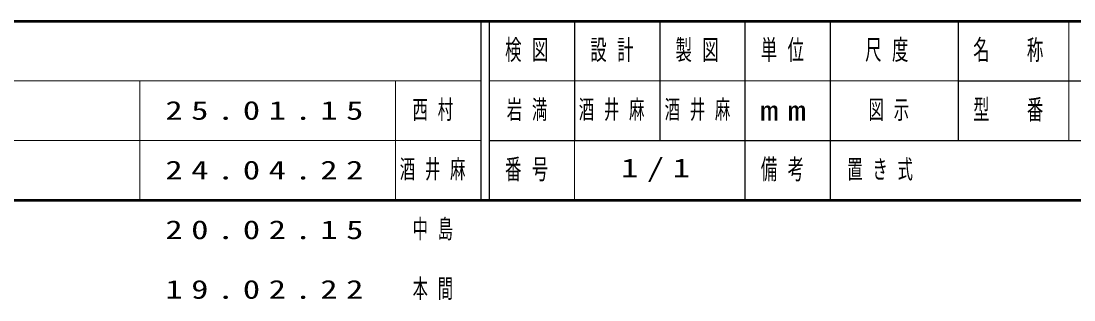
# Model space of a CAD drawing. Units: millimetres on the paper. Extents: x -385 to 0, y -12 to 267.
# Drawn here: x -297.4 to -173.9, y -11.7 to 21 of the extents above; entities that cross this region are included whole.
import ezdxf

# ---------------------------------------------------------------- set-up
doc = ezdxf.new("R2010")
doc.units = ezdxf.units.MM
doc.layers.add('LY_3', color=7, linetype='Continuous', lineweight=13)
doc.layers.add('LY_4', color=7, linetype='Continuous')
doc.styles.add('ＭＳ ゴシック', font='')
doc.styles.get('ＭＳ ゴシック').set_extended_font_data('MS Gothic')

msp = doc.modelspace()

# ---------------------------------------------------------------- linework, layer by layer
at = {"layer": 'LY_3', "lineweight": 50}
for p, q in [((-385, 21), (0, 21)), ((-385, 0), (0, 0))]:
    msp.add_line(p, q, dxfattribs=at)
at = {"layer": 'LY_3', "color": 211, "lineweight": 25}
for p, q in [((-243.5, 21), (-243.5, 0)), ((-242.5, 21), (-242.5, 0)), ((-232.5, 21), (-232.5, 7)), ((-222.5, 21), (-222.5, 7)), ((-212.5, 21), (-212.5, 0)), ((-202.5, 21), (-202.5, 7)), ((-187.5, 21), (-187.5, 7)), ((-187.5, 14), (-70, 14)), ((-242.5, 7), (0, 7))]:
    msp.add_line(p, q, dxfattribs=at)
at = {"layer": 'LY_3'}
for p, q in [((-174.5, 21), (-174.5, 7)), ((-385, 14), (-243.5, 14)), ((-283.5, 14), (-283.5, 0)), ((-253.5, 14), (-253.5, 0)), ((-242.5, 14), (-187.5, 14)), ((-385, 7), (-243.5, 7)), ((-232.5, 7), (-232.5, 0))]:
    msp.add_line(p, q, dxfattribs=at)
at = {"layer": 'LY_3', "lineweight": 25}
msp.add_line((-202.5, 7), (-202.5, 0), dxfattribs=at)

# ---------------------------------------------------------------- texts
at = {"layer": 'LY_3', "color": 4, "char_height": 2.346, "attachment_point": 5, "style": 'ＭＳ ゴシック'}
for s, insert in [('\\T1.64;\\W0.6;検図', (-237.5, 17.5)), ('\\T1.64;\\W0.6;設計', (-227.5, 17.5)), ('\\T1.64;\\W0.6;製図', (-217.5, 17.5)), ('\\T1.64;\\W0.6;単位', (-207.5, 17.5)), ('\\T1.64;\\W0.6;尺度', (-195.25, 17.5)), ('\\T1.64;\\W0.6;名\u3000称', (-181, 17.5)), ('\\T1.64;\\W0.6;型\u3000番', (-181, 10.5)), ('\\T1.5;\\W1.35;mm', (-207.5, 10.5)), ('\\T1.64;\\W0.6;番号', (-237.5, 3.5)), ('\\T1.64;\\W0.6;備考', (-207.5, 3.5))]:
    msp.add_mtext(s, dxfattribs=dict(at, insert=insert))
at = {"layer": 'LY_4', "char_height": 2.199, "style": 'ＭＳ ゴシック'}
for s, insert, attachment_point in [('\\T1.5;\\W1.35;25.01.15', (-280.5, 10.5), 4), ('\\T1.64;\\W0.6;西村', (-251.5, 10.5), 4), ('\\T1.64;\\W0.6;岩満', (-237.5, 10.5), 5), ('\\T1.64;\\W0.6;酒井麻', (-232, 10.5), 4), ('\\T1.64;\\W0.6;酒井麻', (-217.5, 10.5), 5), ('\\T1.64;\\W0.6;図示', (-198, 10.5), 4), ('\\T1.64;\\W0.6;酒井麻', (-253, 3.5), 4), ('\\T1.5;\\W1.35;1/1', (-222.5, 3.5), 5), ('\\T1.64;\\W0.6;置き式', (-200.5, 3.5), 4), ('\\T1.5;\\W1.35;24.04.22', (-280.5, 3.5), 4), ('\\T1.5;\\W1.35;20.02.15', (-280.5, -3.5), 4), ('\\T1.64;\\W0.6;中島', (-251.5, -3.5), 4), ('\\T1.5;\\W1.35;19.02.22', (-280.5, -10.5), 4), ('\\T1.64;\\W0.6;本間', (-251.5, -10.5), 4)]:
    msp.add_mtext(s, dxfattribs=dict(at, insert=insert, attachment_point=attachment_point))

doc.saveas('drawing.dxf')
